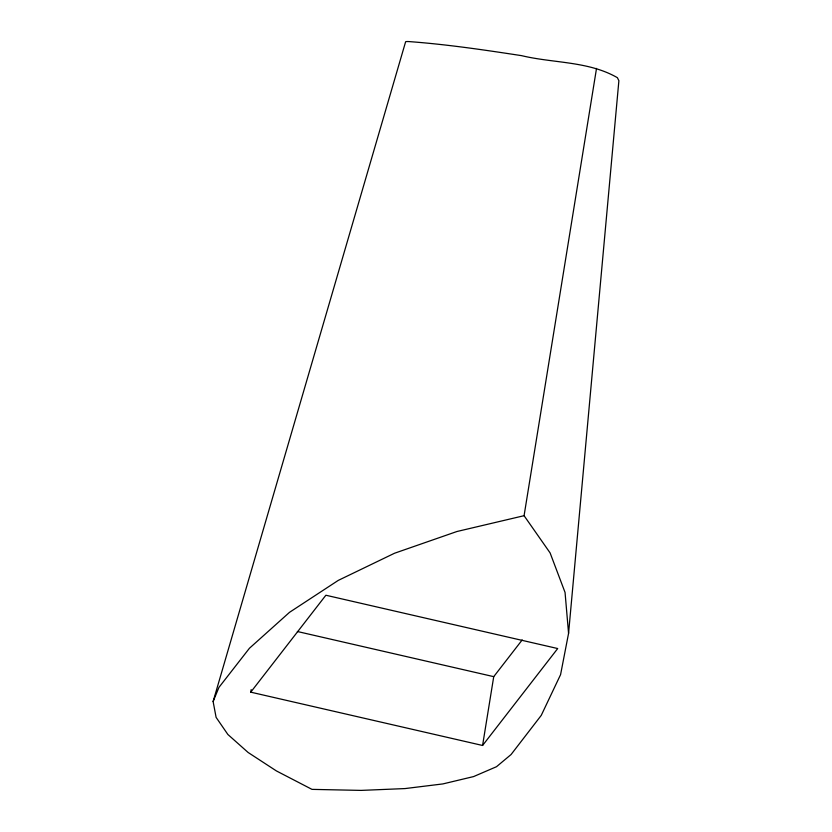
<?xml version="1.0" encoding="UTF-8"?>
<svg xmlns="http://www.w3.org/2000/svg" width="832" height="832" viewBox="0 0 832 832"><rect width="100%" height="100%" fill="white"/><g stroke="black" fill="none" stroke-linecap="round" stroke-linejoin="round"><path stroke-width="1.25" d="M568.568 633.36L618.883 80.714L617.396 77.688C588.505 61.017 553.28 63.294 521.581 55.65C484.276 49.941 446.898 44.387 409.24 41.6A232.274 6.5 12.7 0 0 405.61 41.808L213.117 701.532L216.102 717.361L227.874 734.479L248.123 752.482L276.39 770.921L311.99 789.37L361.098 790.4L405.08 788.57L442.874 783.921L473.595 776.578L496.506 766.709L511.066 754.541L541.247 715.385L560.57 674.658L568.568 633.36L565.053 592.446L550.108 552.916L524.077 515.694L596.523 68.401M250.754 692.162L325.874 595.234L557.7 648.544L482.581 745.472L250.754 692.162L251.17 689.614M482.581 745.472L493.73 676.655L522.194 639.933M213.117 701.532L218.962 687.367L249.423 648.274L289.515 612.331L338.27 580.393L394.534 553.238L456.966 531.502L524.077 515.694M297.378 631.509L493.73 676.655"/></g></svg>
